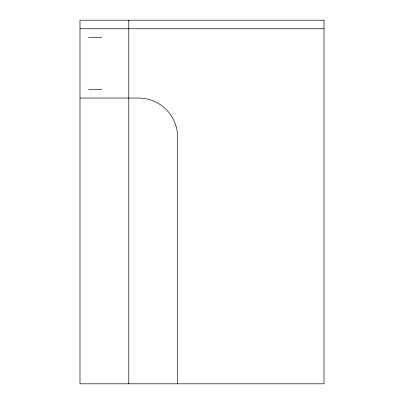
<?xml version="1.0" encoding="UTF-8"?>
<svg xmlns="http://www.w3.org/2000/svg" width="404" height="404" viewBox="0 0 404 404"><rect width="100%" height="100%" fill="white"/><g stroke="black" fill="none" stroke-linecap="round" stroke-linejoin="round"><path stroke-width="0.61" d="M79.987 28.74L324.013 28.74M88.527 37.284L101.768 37.284M88.527 89.501L101.768 89.501M79.987 98.046L138.552 98.046A39.047 39.047 0 0 1 177.598 137.087L177.598 383.8M128.79 20.2L128.79 383.8M324.013 20.2L79.987 20.2L79.987 383.8L324.013 383.8L324.013 20.2"/></g></svg>
